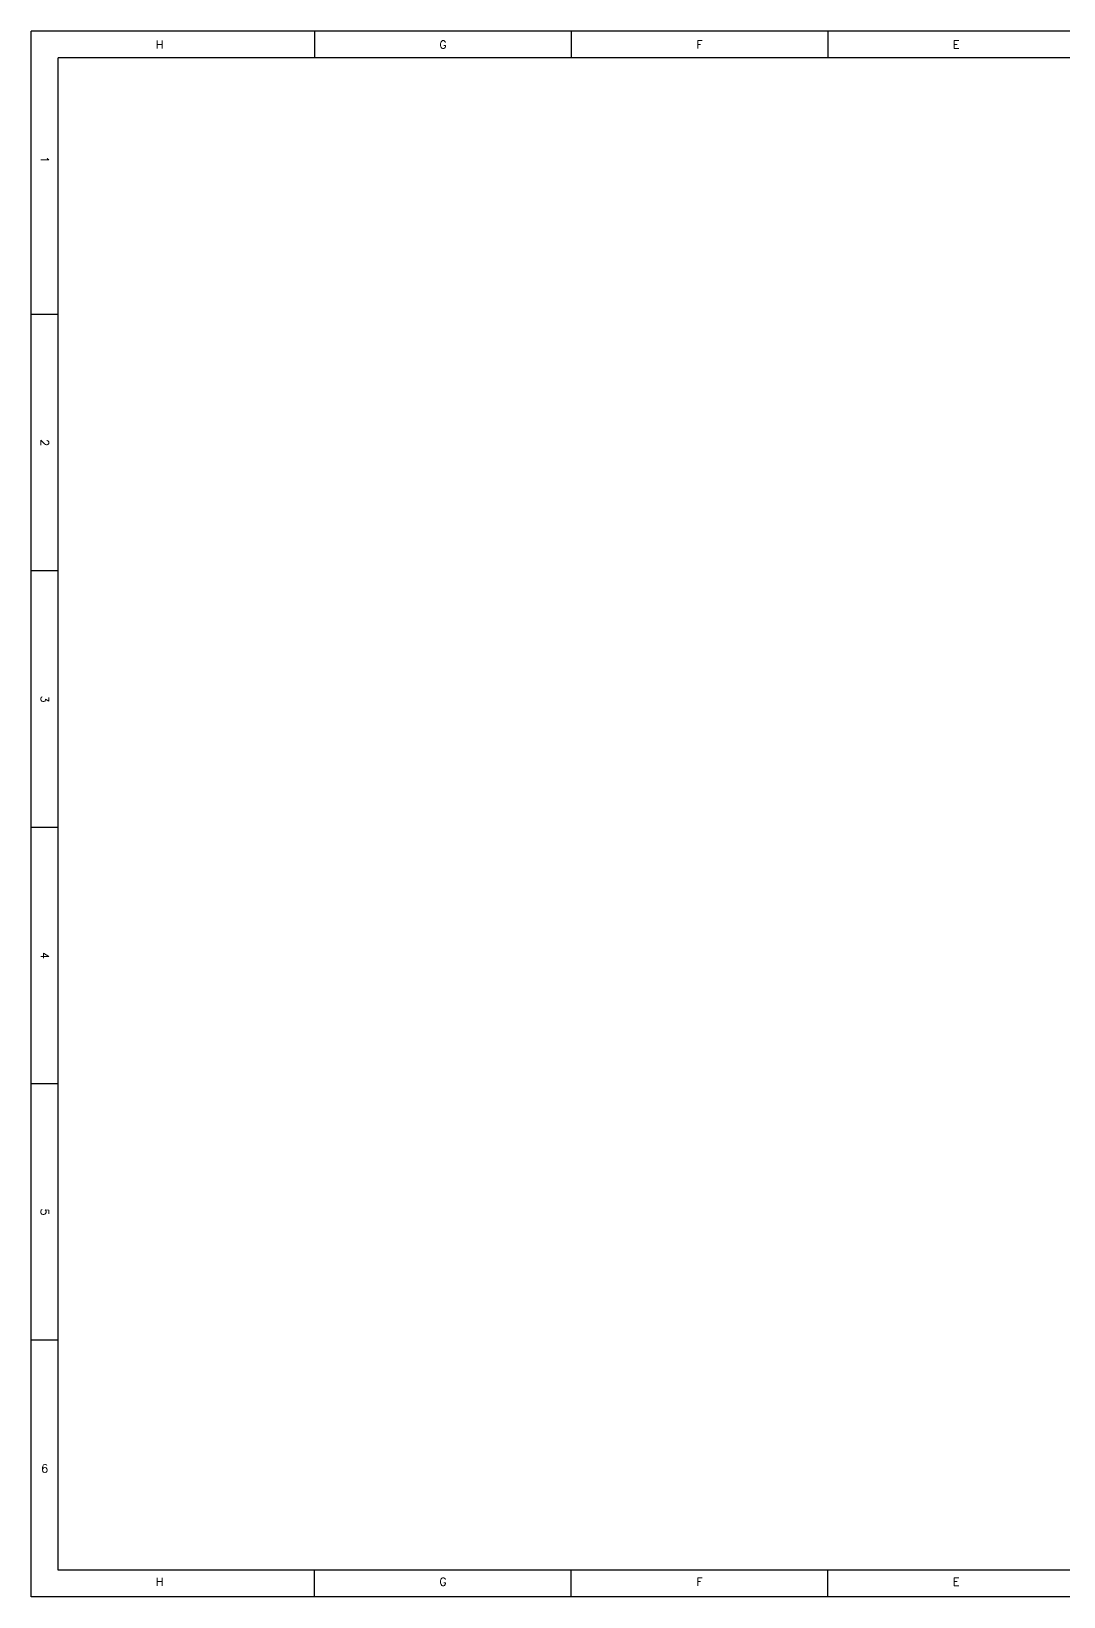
# Model space of a CAD drawing. Header units: millimetres. Extents: x 0 to 5842, y 0 to 4400.
# Drawn here: x 0 to 2900, y 0 to 4400 of the extents above; entities that cross this region are included whole.
import ezdxf
from ezdxf.enums import TextEntityAlignment as Align

# ---------------------------------------------------------------- set-up
doc = ezdxf.new("R2010")
doc.units = ezdxf.units.MM
doc.layers.add('LEGEND', color=7, linetype='Continuous')
doc.styles.add('STYLE1', font='romans.shx')

# ---------------------------------------------------------------- blocks, each defined once
blk = doc.blocks.new('2022_Akn')
at = {"layer": 'LEGEND', "color": 7}
for p, q in [((5905, 4388.1), (63, 4388.1)), ((5830, 4313.1), (138, 4313.1)), ((5830, 62.9), (138, 62.9)), ((5905, -12.1), (63, -12.1))]:
    blk.add_line(p, q, dxfattribs=at)
at = {"layer": 'LEGEND', "color": 7, "flags": 128}
for points in [[(63, -12.1), (63, 4388.1)], [(858.9, 4388.1), (858.9, 4313.1)], [(1579.8, 4388.1), (1579.8, 4313.1)], [(2300.6, 4388.1), (2300.6, 4313.1)], [(138, 62.9), (138, 4313.1)], [(138, 3592.2), (63, 3592.2)], [(138, 2871.4), (63, 2871.4)], [(138, 2150.5), (63, 2150.5)], [(138, 1429.6), (63, 1429.6)], [(138, 708.8), (63, 708.8)], [(858.9, -12.1), (858.9, 62.9)], [(1579.8, -12.1), (1579.8, 62.9)], [(2300.6, -12.1), (2300.6, 62.9)]]:
    blk.add_lwpolyline(points, dxfattribs=at)
at = {"layer": 'LEGEND', "color": 7, "style": 'STYLE1'}
for s, p in [('H', (423.5, 4350.6)), ('G', (1219.3, 4350.6)), ('F', (1940.2, 4350.6)), ('E', (2661.1, 4350.6)), ('6', (100.5, 348.3)), ('H', (423.5, 29.9)), ('G', (1219.3, 29.9)), ('F', (1940.2, 29.9)), ('E', (2661.1, 29.9))]:
    blk.add_text(s, height=22.5, dxfattribs=at).set_placement(p, align=Align.MIDDLE)
for s, p in [('1', (100.5, 4027.7)), ('2', (100.5, 3231.8)), ('3', (100.5, 2510.9)), ('4', (100.5, 1790.1)), ('5', (100.5, 1069.2))]:
    blk.add_text(s, height=22.5, rotation=270, dxfattribs=at).set_placement(p, align=Align.MIDDLE)

msp = doc.modelspace()

# ---------------------------------------------------------------- block references
msp.add_blockref('2022_Akn', (-63, 12.1))

doc.saveas('drawing.dxf')
